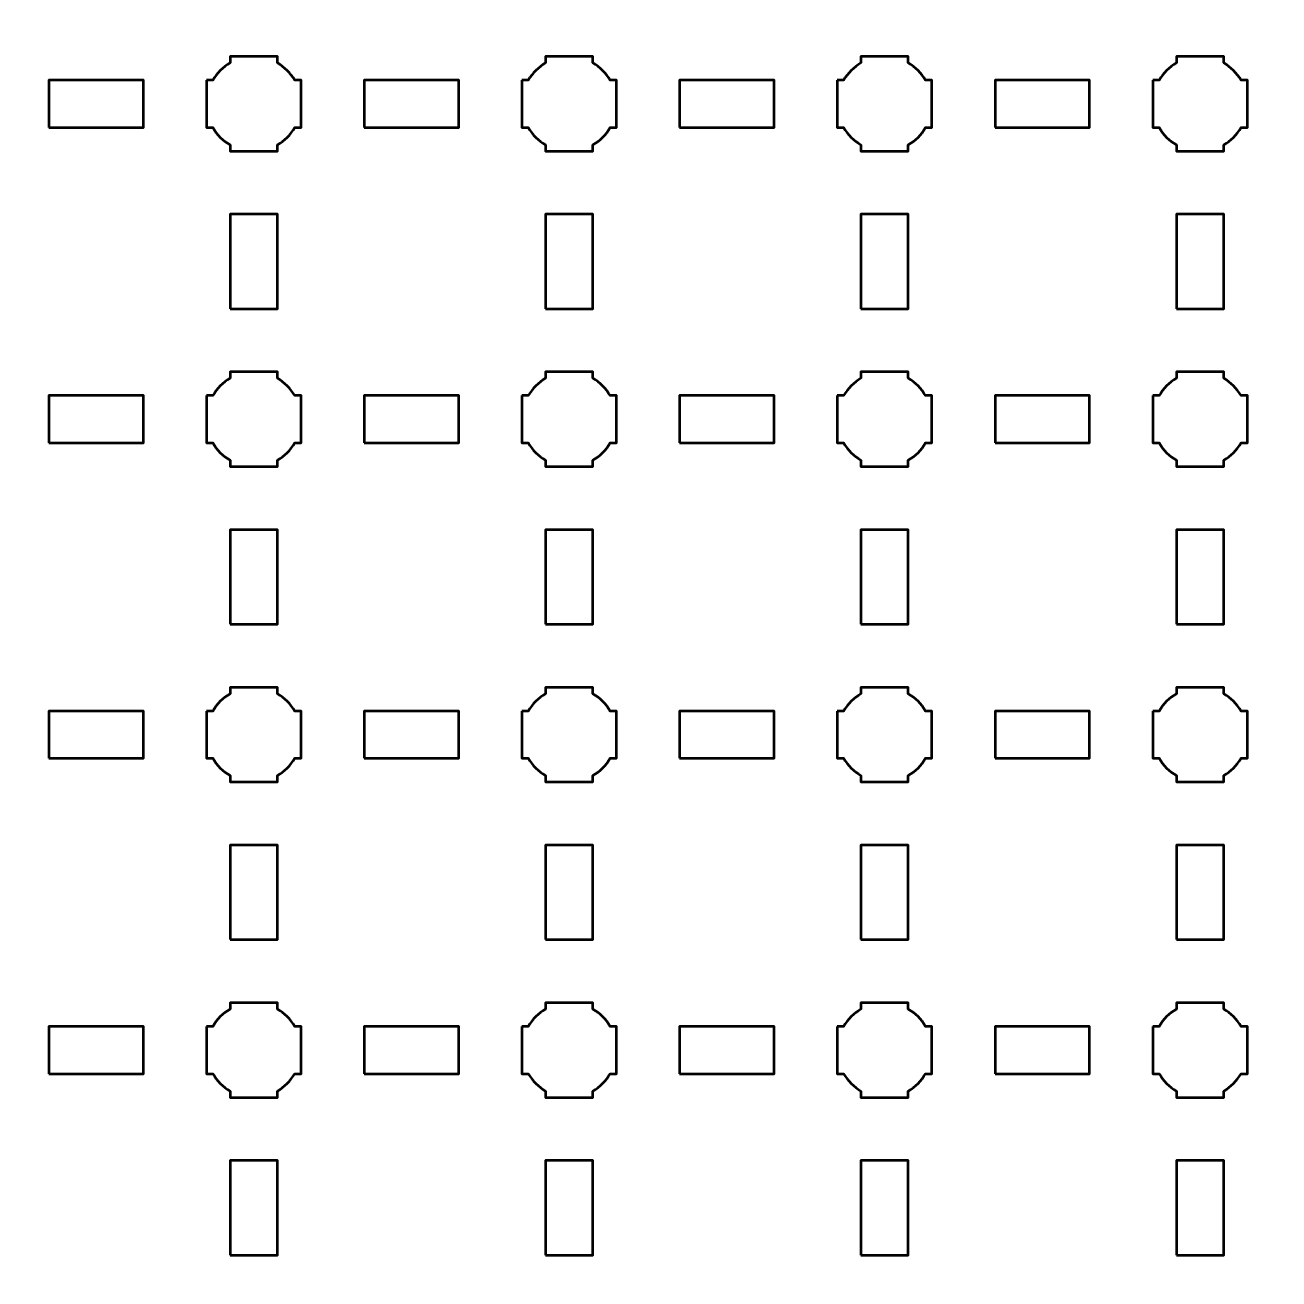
# Model space of a CAD drawing. Header units: centimetres. Extents: x -40.1 to 19.1, y -44.5 to 14.8.
# Drawn here: x -18.95 to -11, y -37.3 to -29.35 of the extents above; entities that cross this region are included whole.
import ezdxf

# ---------------------------------------------------------------- set-up
doc = ezdxf.new("R2010")
doc.units = ezdxf.units.CM
doc.header["$MEASUREMENT"] = 0
doc.layers.add('Layer 1', color=7, linetype='Continuous')

msp = doc.modelspace()

# ---------------------------------------------------------------- linework, layer by layer
at = {"layer": 'Layer 1', "lineweight": 53}
for points in [[(-18.8, -30), (-18.2, -30), (-18.2, -29.7), (-18.8, -29.7), (-18.8, -30)], [(-16.8, -30), (-16.2, -30), (-16.2, -29.7), (-16.8, -29.7), (-16.8, -30)], [(-14.8, -30), (-14.2, -30), (-14.2, -29.7), (-14.8, -29.7), (-14.8, -30)], [(-12.8, -30), (-12.2, -30), (-12.2, -29.7), (-12.8, -29.7), (-12.8, -30)], [(-17.65, -31.15), (-17.35, -31.15), (-17.35, -30.55), (-17.65, -30.55), (-17.65, -31.15)], [(-15.65, -31.15), (-15.35, -31.15), (-15.35, -30.55), (-15.65, -30.55), (-15.65, -31.15)], [(-13.65, -31.15), (-13.35, -31.15), (-13.35, -30.55), (-13.65, -30.55), (-13.65, -31.15)], [(-11.65, -31.15), (-11.35, -31.15), (-11.35, -30.55), (-11.65, -30.55), (-11.65, -31.15)], [(-18.8, -32), (-18.2, -32), (-18.2, -31.7), (-18.8, -31.7), (-18.8, -32)], [(-16.8, -32), (-16.2, -32), (-16.2, -31.7), (-16.8, -31.7), (-16.8, -32)], [(-14.8, -32), (-14.2, -32), (-14.2, -31.7), (-14.8, -31.7), (-14.8, -32)], [(-12.8, -32), (-12.2, -32), (-12.2, -31.7), (-12.8, -31.7), (-12.8, -32)], [(-17.65, -33.15), (-17.35, -33.15), (-17.35, -32.55), (-17.65, -32.55), (-17.65, -33.15)], [(-15.65, -33.15), (-15.35, -33.15), (-15.35, -32.55), (-15.65, -32.55), (-15.65, -33.15)], [(-13.65, -33.15), (-13.35, -33.15), (-13.35, -32.55), (-13.65, -32.55), (-13.65, -33.15)], [(-11.65, -33.15), (-11.35, -33.15), (-11.35, -32.55), (-11.65, -32.55), (-11.65, -33.15)], [(-18.8, -34), (-18.2, -34), (-18.2, -33.7), (-18.8, -33.7), (-18.8, -34)], [(-16.8, -34), (-16.2, -34), (-16.2, -33.7), (-16.8, -33.7), (-16.8, -34)], [(-14.8, -34), (-14.2, -34), (-14.2, -33.7), (-14.8, -33.7), (-14.8, -34)], [(-12.8, -34), (-12.2, -34), (-12.2, -33.7), (-12.8, -33.7), (-12.8, -34)], [(-17.65, -35.15), (-17.35, -35.15), (-17.35, -34.55), (-17.65, -34.55), (-17.65, -35.15)], [(-15.65, -35.15), (-15.35, -35.15), (-15.35, -34.55), (-15.65, -34.55), (-15.65, -35.15)], [(-13.65, -35.15), (-13.35, -35.15), (-13.35, -34.55), (-13.65, -34.55), (-13.65, -35.15)], [(-11.65, -35.15), (-11.35, -35.15), (-11.35, -34.55), (-11.65, -34.55), (-11.65, -35.15)], [(-18.8, -36), (-18.2, -36), (-18.2, -35.7), (-18.8, -35.7), (-18.8, -36)], [(-16.8, -36), (-16.2, -36), (-16.2, -35.7), (-16.8, -35.7), (-16.8, -36)], [(-14.8, -36), (-14.2, -36), (-14.2, -35.7), (-14.8, -35.7), (-14.8, -36)], [(-12.8, -36), (-12.2, -36), (-12.2, -35.7), (-12.8, -35.7), (-12.8, -36)], [(-17.65, -37.15), (-17.35, -37.15), (-17.35, -36.55), (-17.65, -36.55), (-17.65, -37.15)], [(-15.65, -37.15), (-15.35, -37.15), (-15.35, -36.55), (-15.65, -36.55), (-15.65, -37.15)], [(-13.65, -37.15), (-13.35, -37.15), (-13.35, -36.55), (-13.65, -36.55), (-13.65, -37.15)], [(-11.65, -37.15), (-11.35, -37.15), (-11.35, -36.55), (-11.65, -36.55), (-11.65, -37.15)]]:
    msp.add_lwpolyline(points, close=True, dxfattribs=at)
for points, knots in [([(-40.15, -44), (-40.15, -44), (-40.15, 14.3), (-40.15, 14.3), (-40.15, 14.3), (-40.15, 14.57609), (-39.92609, 14.8), (-39.65, 14.8), (-39.65, 14.8), (-39.65, 14.8), (18.65, 14.8), (18.65, 14.8), (18.65, 14.8), (18.92609, 14.8), (19.15, 14.57609), (19.15, 14.3), (19.15, 14.3), (19.15, 14.3), (19.15, -44), (19.15, -44), (19.15, -44), (19.15, -44.27609), (18.92609, -44.5), (18.65, -44.5), (18.65, -44.5), (18.65, -44.5), (-39.65, -44.5), (-39.65, -44.5), (-39.65, -44.5), (-39.92609, -44.5), (-40.15, -44.27609), (-40.15, -44)], [0, 0, 0, 0, 0.125, 0.125, 0.125, 0.125, 0.25, 0.25, 0.25, 0.25, 0.375, 0.375, 0.375, 0.375, 0.5, 0.5, 0.5, 0.5, 0.625, 0.625, 0.625, 0.625, 0.75, 0.75, 0.75, 0.75, 0.875, 0.875, 0.875, 0.875, 1, 1, 1, 1]), ([(-17.8, -29.7), (-17.8, -29.7), (-17.75985, -29.7), (-17.75985, -29.7), (-17.75985, -29.7), (-17.7335, -29.65447), (-17.69553, -29.6165), (-17.65, -29.59015), (-17.65, -29.59015), (-17.65, -29.59015), (-17.65, -29.55), (-17.65, -29.55), (-17.65, -29.55), (-17.65, -29.55), (-17.5, -29.55), (-17.5, -29.55), (-17.5, -29.55), (-17.5, -29.55), (-17.35, -29.55), (-17.35, -29.55), (-17.35, -29.55), (-17.35, -29.55), (-17.35, -29.59015), (-17.35, -29.59015), (-17.35, -29.59015), (-17.30447, -29.6165), (-17.2665, -29.65447), (-17.24015, -29.7), (-17.24015, -29.7), (-17.24015, -29.7), (-17.2, -29.7), (-17.2, -29.7), (-17.2, -29.7), (-17.2, -29.7), (-17.2, -29.85), (-17.2, -29.85), (-17.2, -29.85), (-17.2, -29.85), (-17.2, -30), (-17.2, -30), (-17.2, -30), (-17.2, -30), (-17.24015, -30), (-17.24015, -30), (-17.24015, -30), (-17.2665, -30.04553), (-17.30447, -30.0835), (-17.35, -30.10985), (-17.35, -30.10985), (-17.35, -30.10985), (-17.35, -30.15), (-17.35, -30.15), (-17.35, -30.15), (-17.35, -30.15), (-17.5, -30.15), (-17.5, -30.15), (-17.5, -30.15), (-17.5, -30.15), (-17.65, -30.15), (-17.65, -30.15), (-17.65, -30.15), (-17.65, -30.15), (-17.65, -30.10985), (-17.65, -30.10985), (-17.65, -30.10985), (-17.69553, -30.0835), (-17.7335, -30.04553), (-17.75985, -30), (-17.75985, -30), (-17.75985, -30), (-17.8, -30), (-17.8, -30), (-17.8, -30), (-17.8, -30), (-17.8, -29.85), (-17.8, -29.85), (-17.8, -29.85), (-17.8, -29.85), (-17.8, -29.7), (-17.8, -29.7)], [0, 0, 0, 0, 0.05, 0.05, 0.05, 0.05, 0.1, 0.1, 0.1, 0.1, 0.15, 0.15, 0.15, 0.15, 0.2, 0.2, 0.2, 0.2, 0.25, 0.25, 0.25, 0.25, 0.3, 0.3, 0.3, 0.3, 0.35, 0.35, 0.35, 0.35, 0.4, 0.4, 0.4, 0.4, 0.45, 0.45, 0.45, 0.45, 0.5, 0.5, 0.5, 0.5, 0.55, 0.55, 0.55, 0.55, 0.6, 0.6, 0.6, 0.6, 0.65, 0.65, 0.65, 0.65, 0.7, 0.7, 0.7, 0.7, 0.75, 0.75, 0.75, 0.75, 0.8, 0.8, 0.8, 0.8, 0.85, 0.85, 0.85, 0.85, 0.9, 0.9, 0.9, 0.9, 0.95, 0.95, 0.95, 0.95, 1, 1, 1, 1]), ([(-15.8, -29.7), (-15.8, -29.7), (-15.75985, -29.7), (-15.75985, -29.7), (-15.75985, -29.7), (-15.7335, -29.65447), (-15.69553, -29.6165), (-15.65, -29.59015), (-15.65, -29.59015), (-15.65, -29.59015), (-15.65, -29.55), (-15.65, -29.55), (-15.65, -29.55), (-15.65, -29.55), (-15.5, -29.55), (-15.5, -29.55), (-15.5, -29.55), (-15.5, -29.55), (-15.35, -29.55), (-15.35, -29.55), (-15.35, -29.55), (-15.35, -29.55), (-15.35, -29.59015), (-15.35, -29.59015), (-15.35, -29.59015), (-15.30447, -29.6165), (-15.2665, -29.65447), (-15.24015, -29.7), (-15.24015, -29.7), (-15.24015, -29.7), (-15.2, -29.7), (-15.2, -29.7), (-15.2, -29.7), (-15.2, -29.7), (-15.2, -29.85), (-15.2, -29.85), (-15.2, -29.85), (-15.2, -29.85), (-15.2, -30), (-15.2, -30), (-15.2, -30), (-15.2, -30), (-15.24015, -30), (-15.24015, -30), (-15.24015, -30), (-15.2665, -30.04553), (-15.30447, -30.0835), (-15.35, -30.10985), (-15.35, -30.10985), (-15.35, -30.10985), (-15.35, -30.15), (-15.35, -30.15), (-15.35, -30.15), (-15.35, -30.15), (-15.5, -30.15), (-15.5, -30.15), (-15.5, -30.15), (-15.5, -30.15), (-15.65, -30.15), (-15.65, -30.15), (-15.65, -30.15), (-15.65, -30.15), (-15.65, -30.10985), (-15.65, -30.10985), (-15.65, -30.10985), (-15.69553, -30.0835), (-15.7335, -30.04553), (-15.75985, -30), (-15.75985, -30), (-15.75985, -30), (-15.8, -30), (-15.8, -30), (-15.8, -30), (-15.8, -30), (-15.8, -29.85), (-15.8, -29.85), (-15.8, -29.85), (-15.8, -29.85), (-15.8, -29.7), (-15.8, -29.7)], [0, 0, 0, 0, 0.05, 0.05, 0.05, 0.05, 0.1, 0.1, 0.1, 0.1, 0.15, 0.15, 0.15, 0.15, 0.2, 0.2, 0.2, 0.2, 0.25, 0.25, 0.25, 0.25, 0.3, 0.3, 0.3, 0.3, 0.35, 0.35, 0.35, 0.35, 0.4, 0.4, 0.4, 0.4, 0.45, 0.45, 0.45, 0.45, 0.5, 0.5, 0.5, 0.5, 0.55, 0.55, 0.55, 0.55, 0.6, 0.6, 0.6, 0.6, 0.65, 0.65, 0.65, 0.65, 0.7, 0.7, 0.7, 0.7, 0.75, 0.75, 0.75, 0.75, 0.8, 0.8, 0.8, 0.8, 0.85, 0.85, 0.85, 0.85, 0.9, 0.9, 0.9, 0.9, 0.95, 0.95, 0.95, 0.95, 1, 1, 1, 1]), ([(-13.8, -29.7), (-13.8, -29.7), (-13.75985, -29.7), (-13.75985, -29.7), (-13.75985, -29.7), (-13.7335, -29.65447), (-13.69553, -29.6165), (-13.65, -29.59015), (-13.65, -29.59015), (-13.65, -29.59015), (-13.65, -29.55), (-13.65, -29.55), (-13.65, -29.55), (-13.65, -29.55), (-13.5, -29.55), (-13.5, -29.55), (-13.5, -29.55), (-13.5, -29.55), (-13.35, -29.55), (-13.35, -29.55), (-13.35, -29.55), (-13.35, -29.55), (-13.35, -29.59015), (-13.35, -29.59015), (-13.35, -29.59015), (-13.30447, -29.6165), (-13.2665, -29.65447), (-13.24015, -29.7), (-13.24015, -29.7), (-13.24015, -29.7), (-13.2, -29.7), (-13.2, -29.7), (-13.2, -29.7), (-13.2, -29.7), (-13.2, -29.85), (-13.2, -29.85), (-13.2, -29.85), (-13.2, -29.85), (-13.2, -30), (-13.2, -30), (-13.2, -30), (-13.2, -30), (-13.24015, -30), (-13.24015, -30), (-13.24015, -30), (-13.2665, -30.04553), (-13.30447, -30.0835), (-13.35, -30.10985), (-13.35, -30.10985), (-13.35, -30.10985), (-13.35, -30.15), (-13.35, -30.15), (-13.35, -30.15), (-13.35, -30.15), (-13.5, -30.15), (-13.5, -30.15), (-13.5, -30.15), (-13.5, -30.15), (-13.65, -30.15), (-13.65, -30.15), (-13.65, -30.15), (-13.65, -30.15), (-13.65, -30.10985), (-13.65, -30.10985), (-13.65, -30.10985), (-13.69553, -30.0835), (-13.7335, -30.04553), (-13.75985, -30), (-13.75985, -30), (-13.75985, -30), (-13.8, -30), (-13.8, -30), (-13.8, -30), (-13.8, -30), (-13.8, -29.85), (-13.8, -29.85), (-13.8, -29.85), (-13.8, -29.85), (-13.8, -29.7), (-13.8, -29.7)], [0, 0, 0, 0, 0.05, 0.05, 0.05, 0.05, 0.1, 0.1, 0.1, 0.1, 0.15, 0.15, 0.15, 0.15, 0.2, 0.2, 0.2, 0.2, 0.25, 0.25, 0.25, 0.25, 0.3, 0.3, 0.3, 0.3, 0.35, 0.35, 0.35, 0.35, 0.4, 0.4, 0.4, 0.4, 0.45, 0.45, 0.45, 0.45, 0.5, 0.5, 0.5, 0.5, 0.55, 0.55, 0.55, 0.55, 0.6, 0.6, 0.6, 0.6, 0.65, 0.65, 0.65, 0.65, 0.7, 0.7, 0.7, 0.7, 0.75, 0.75, 0.75, 0.75, 0.8, 0.8, 0.8, 0.8, 0.85, 0.85, 0.85, 0.85, 0.9, 0.9, 0.9, 0.9, 0.95, 0.95, 0.95, 0.95, 1, 1, 1, 1]), ([(-11.8, -29.7), (-11.8, -29.7), (-11.75985, -29.7), (-11.75985, -29.7), (-11.75985, -29.7), (-11.7335, -29.65447), (-11.69553, -29.6165), (-11.65, -29.59015), (-11.65, -29.59015), (-11.65, -29.59015), (-11.65, -29.55), (-11.65, -29.55), (-11.65, -29.55), (-11.65, -29.55), (-11.5, -29.55), (-11.5, -29.55), (-11.5, -29.55), (-11.5, -29.55), (-11.35, -29.55), (-11.35, -29.55), (-11.35, -29.55), (-11.35, -29.55), (-11.35, -29.59015), (-11.35, -29.59015), (-11.35, -29.59015), (-11.30447, -29.6165), (-11.2665, -29.65447), (-11.24015, -29.7), (-11.24015, -29.7), (-11.24015, -29.7), (-11.2, -29.7), (-11.2, -29.7), (-11.2, -29.7), (-11.2, -29.7), (-11.2, -29.85), (-11.2, -29.85), (-11.2, -29.85), (-11.2, -29.85), (-11.2, -30), (-11.2, -30), (-11.2, -30), (-11.2, -30), (-11.24015, -30), (-11.24015, -30), (-11.24015, -30), (-11.2665, -30.04553), (-11.30447, -30.0835), (-11.35, -30.10985), (-11.35, -30.10985), (-11.35, -30.10985), (-11.35, -30.15), (-11.35, -30.15), (-11.35, -30.15), (-11.35, -30.15), (-11.5, -30.15), (-11.5, -30.15), (-11.5, -30.15), (-11.5, -30.15), (-11.65, -30.15), (-11.65, -30.15), (-11.65, -30.15), (-11.65, -30.15), (-11.65, -30.10985), (-11.65, -30.10985), (-11.65, -30.10985), (-11.69553, -30.0835), (-11.7335, -30.04553), (-11.75985, -30), (-11.75985, -30), (-11.75985, -30), (-11.8, -30), (-11.8, -30), (-11.8, -30), (-11.8, -30), (-11.8, -29.85), (-11.8, -29.85), (-11.8, -29.85), (-11.8, -29.85), (-11.8, -29.7), (-11.8, -29.7)], [0, 0, 0, 0, 0.05, 0.05, 0.05, 0.05, 0.1, 0.1, 0.1, 0.1, 0.15, 0.15, 0.15, 0.15, 0.2, 0.2, 0.2, 0.2, 0.25, 0.25, 0.25, 0.25, 0.3, 0.3, 0.3, 0.3, 0.35, 0.35, 0.35, 0.35, 0.4, 0.4, 0.4, 0.4, 0.45, 0.45, 0.45, 0.45, 0.5, 0.5, 0.5, 0.5, 0.55, 0.55, 0.55, 0.55, 0.6, 0.6, 0.6, 0.6, 0.65, 0.65, 0.65, 0.65, 0.7, 0.7, 0.7, 0.7, 0.75, 0.75, 0.75, 0.75, 0.8, 0.8, 0.8, 0.8, 0.85, 0.85, 0.85, 0.85, 0.9, 0.9, 0.9, 0.9, 0.95, 0.95, 0.95, 0.95, 1, 1, 1, 1]), ([(-17.8, -31.7), (-17.8, -31.7), (-17.75985, -31.7), (-17.75985, -31.7), (-17.75985, -31.7), (-17.7335, -31.65447), (-17.69553, -31.6165), (-17.65, -31.59015), (-17.65, -31.59015), (-17.65, -31.59015), (-17.65, -31.55), (-17.65, -31.55), (-17.65, -31.55), (-17.65, -31.55), (-17.5, -31.55), (-17.5, -31.55), (-17.5, -31.55), (-17.5, -31.55), (-17.35, -31.55), (-17.35, -31.55), (-17.35, -31.55), (-17.35, -31.55), (-17.35, -31.59015), (-17.35, -31.59015), (-17.35, -31.59015), (-17.30447, -31.6165), (-17.2665, -31.65447), (-17.24015, -31.7), (-17.24015, -31.7), (-17.24015, -31.7), (-17.2, -31.7), (-17.2, -31.7), (-17.2, -31.7), (-17.2, -31.7), (-17.2, -31.85), (-17.2, -31.85), (-17.2, -31.85), (-17.2, -31.85), (-17.2, -32), (-17.2, -32), (-17.2, -32), (-17.2, -32), (-17.24015, -32), (-17.24015, -32), (-17.24015, -32), (-17.2665, -32.04553), (-17.30447, -32.0835), (-17.35, -32.10985), (-17.35, -32.10985), (-17.35, -32.10985), (-17.35, -32.15), (-17.35, -32.15), (-17.35, -32.15), (-17.35, -32.15), (-17.5, -32.15), (-17.5, -32.15), (-17.5, -32.15), (-17.5, -32.15), (-17.65, -32.15), (-17.65, -32.15), (-17.65, -32.15), (-17.65, -32.15), (-17.65, -32.10985), (-17.65, -32.10985), (-17.65, -32.10985), (-17.69553, -32.0835), (-17.7335, -32.04553), (-17.75985, -32), (-17.75985, -32), (-17.75985, -32), (-17.8, -32), (-17.8, -32), (-17.8, -32), (-17.8, -32), (-17.8, -31.85), (-17.8, -31.85), (-17.8, -31.85), (-17.8, -31.85), (-17.8, -31.7), (-17.8, -31.7)], [0, 0, 0, 0, 0.05, 0.05, 0.05, 0.05, 0.1, 0.1, 0.1, 0.1, 0.15, 0.15, 0.15, 0.15, 0.2, 0.2, 0.2, 0.2, 0.25, 0.25, 0.25, 0.25, 0.3, 0.3, 0.3, 0.3, 0.35, 0.35, 0.35, 0.35, 0.4, 0.4, 0.4, 0.4, 0.45, 0.45, 0.45, 0.45, 0.5, 0.5, 0.5, 0.5, 0.55, 0.55, 0.55, 0.55, 0.6, 0.6, 0.6, 0.6, 0.65, 0.65, 0.65, 0.65, 0.7, 0.7, 0.7, 0.7, 0.75, 0.75, 0.75, 0.75, 0.8, 0.8, 0.8, 0.8, 0.85, 0.85, 0.85, 0.85, 0.9, 0.9, 0.9, 0.9, 0.95, 0.95, 0.95, 0.95, 1, 1, 1, 1]), ([(-15.8, -31.7), (-15.8, -31.7), (-15.75985, -31.7), (-15.75985, -31.7), (-15.75985, -31.7), (-15.7335, -31.65447), (-15.69553, -31.6165), (-15.65, -31.59015), (-15.65, -31.59015), (-15.65, -31.59015), (-15.65, -31.55), (-15.65, -31.55), (-15.65, -31.55), (-15.65, -31.55), (-15.5, -31.55), (-15.5, -31.55), (-15.5, -31.55), (-15.5, -31.55), (-15.35, -31.55), (-15.35, -31.55), (-15.35, -31.55), (-15.35, -31.55), (-15.35, -31.59015), (-15.35, -31.59015), (-15.35, -31.59015), (-15.30447, -31.6165), (-15.2665, -31.65447), (-15.24015, -31.7), (-15.24015, -31.7), (-15.24015, -31.7), (-15.2, -31.7), (-15.2, -31.7), (-15.2, -31.7), (-15.2, -31.7), (-15.2, -31.85), (-15.2, -31.85), (-15.2, -31.85), (-15.2, -31.85), (-15.2, -32), (-15.2, -32), (-15.2, -32), (-15.2, -32), (-15.24015, -32), (-15.24015, -32), (-15.24015, -32), (-15.2665, -32.04553), (-15.30447, -32.0835), (-15.35, -32.10985), (-15.35, -32.10985), (-15.35, -32.10985), (-15.35, -32.15), (-15.35, -32.15), (-15.35, -32.15), (-15.35, -32.15), (-15.5, -32.15), (-15.5, -32.15), (-15.5, -32.15), (-15.5, -32.15), (-15.65, -32.15), (-15.65, -32.15), (-15.65, -32.15), (-15.65, -32.15), (-15.65, -32.10985), (-15.65, -32.10985), (-15.65, -32.10985), (-15.69553, -32.0835), (-15.7335, -32.04553), (-15.75985, -32), (-15.75985, -32), (-15.75985, -32), (-15.8, -32), (-15.8, -32), (-15.8, -32), (-15.8, -32), (-15.8, -31.85), (-15.8, -31.85), (-15.8, -31.85), (-15.8, -31.85), (-15.8, -31.7), (-15.8, -31.7)], [0, 0, 0, 0, 0.05, 0.05, 0.05, 0.05, 0.1, 0.1, 0.1, 0.1, 0.15, 0.15, 0.15, 0.15, 0.2, 0.2, 0.2, 0.2, 0.25, 0.25, 0.25, 0.25, 0.3, 0.3, 0.3, 0.3, 0.35, 0.35, 0.35, 0.35, 0.4, 0.4, 0.4, 0.4, 0.45, 0.45, 0.45, 0.45, 0.5, 0.5, 0.5, 0.5, 0.55, 0.55, 0.55, 0.55, 0.6, 0.6, 0.6, 0.6, 0.65, 0.65, 0.65, 0.65, 0.7, 0.7, 0.7, 0.7, 0.75, 0.75, 0.75, 0.75, 0.8, 0.8, 0.8, 0.8, 0.85, 0.85, 0.85, 0.85, 0.9, 0.9, 0.9, 0.9, 0.95, 0.95, 0.95, 0.95, 1, 1, 1, 1]), ([(-13.8, -31.7), (-13.8, -31.7), (-13.75985, -31.7), (-13.75985, -31.7), (-13.75985, -31.7), (-13.7335, -31.65447), (-13.69553, -31.6165), (-13.65, -31.59015), (-13.65, -31.59015), (-13.65, -31.59015), (-13.65, -31.55), (-13.65, -31.55), (-13.65, -31.55), (-13.65, -31.55), (-13.5, -31.55), (-13.5, -31.55), (-13.5, -31.55), (-13.5, -31.55), (-13.35, -31.55), (-13.35, -31.55), (-13.35, -31.55), (-13.35, -31.55), (-13.35, -31.59015), (-13.35, -31.59015), (-13.35, -31.59015), (-13.30447, -31.6165), (-13.2665, -31.65447), (-13.24015, -31.7), (-13.24015, -31.7), (-13.24015, -31.7), (-13.2, -31.7), (-13.2, -31.7), (-13.2, -31.7), (-13.2, -31.7), (-13.2, -31.85), (-13.2, -31.85), (-13.2, -31.85), (-13.2, -31.85), (-13.2, -32), (-13.2, -32), (-13.2, -32), (-13.2, -32), (-13.24015, -32), (-13.24015, -32), (-13.24015, -32), (-13.2665, -32.04553), (-13.30447, -32.0835), (-13.35, -32.10985), (-13.35, -32.10985), (-13.35, -32.10985), (-13.35, -32.15), (-13.35, -32.15), (-13.35, -32.15), (-13.35, -32.15), (-13.5, -32.15), (-13.5, -32.15), (-13.5, -32.15), (-13.5, -32.15), (-13.65, -32.15), (-13.65, -32.15), (-13.65, -32.15), (-13.65, -32.15), (-13.65, -32.10985), (-13.65, -32.10985), (-13.65, -32.10985), (-13.69553, -32.0835), (-13.7335, -32.04553), (-13.75985, -32), (-13.75985, -32), (-13.75985, -32), (-13.8, -32), (-13.8, -32), (-13.8, -32), (-13.8, -32), (-13.8, -31.85), (-13.8, -31.85), (-13.8, -31.85), (-13.8, -31.85), (-13.8, -31.7), (-13.8, -31.7)], [0, 0, 0, 0, 0.05, 0.05, 0.05, 0.05, 0.1, 0.1, 0.1, 0.1, 0.15, 0.15, 0.15, 0.15, 0.2, 0.2, 0.2, 0.2, 0.25, 0.25, 0.25, 0.25, 0.3, 0.3, 0.3, 0.3, 0.35, 0.35, 0.35, 0.35, 0.4, 0.4, 0.4, 0.4, 0.45, 0.45, 0.45, 0.45, 0.5, 0.5, 0.5, 0.5, 0.55, 0.55, 0.55, 0.55, 0.6, 0.6, 0.6, 0.6, 0.65, 0.65, 0.65, 0.65, 0.7, 0.7, 0.7, 0.7, 0.75, 0.75, 0.75, 0.75, 0.8, 0.8, 0.8, 0.8, 0.85, 0.85, 0.85, 0.85, 0.9, 0.9, 0.9, 0.9, 0.95, 0.95, 0.95, 0.95, 1, 1, 1, 1]), ([(-11.8, -31.7), (-11.8, -31.7), (-11.75985, -31.7), (-11.75985, -31.7), (-11.75985, -31.7), (-11.7335, -31.65447), (-11.69553, -31.6165), (-11.65, -31.59015), (-11.65, -31.59015), (-11.65, -31.59015), (-11.65, -31.55), (-11.65, -31.55), (-11.65, -31.55), (-11.65, -31.55), (-11.5, -31.55), (-11.5, -31.55), (-11.5, -31.55), (-11.5, -31.55), (-11.35, -31.55), (-11.35, -31.55), (-11.35, -31.55), (-11.35, -31.55), (-11.35, -31.59015), (-11.35, -31.59015), (-11.35, -31.59015), (-11.30447, -31.6165), (-11.2665, -31.65447), (-11.24015, -31.7), (-11.24015, -31.7), (-11.24015, -31.7), (-11.2, -31.7), (-11.2, -31.7), (-11.2, -31.7), (-11.2, -31.7), (-11.2, -31.85), (-11.2, -31.85), (-11.2, -31.85), (-11.2, -31.85), (-11.2, -32), (-11.2, -32), (-11.2, -32), (-11.2, -32), (-11.24015, -32), (-11.24015, -32), (-11.24015, -32), (-11.2665, -32.04553), (-11.30447, -32.0835), (-11.35, -32.10985), (-11.35, -32.10985), (-11.35, -32.10985), (-11.35, -32.15), (-11.35, -32.15), (-11.35, -32.15), (-11.35, -32.15), (-11.5, -32.15), (-11.5, -32.15), (-11.5, -32.15), (-11.5, -32.15), (-11.65, -32.15), (-11.65, -32.15), (-11.65, -32.15), (-11.65, -32.15), (-11.65, -32.10985), (-11.65, -32.10985), (-11.65, -32.10985), (-11.69553, -32.0835), (-11.7335, -32.04553), (-11.75985, -32), (-11.75985, -32), (-11.75985, -32), (-11.8, -32), (-11.8, -32), (-11.8, -32), (-11.8, -32), (-11.8, -31.85), (-11.8, -31.85), (-11.8, -31.85), (-11.8, -31.85), (-11.8, -31.7), (-11.8, -31.7)], [0, 0, 0, 0, 0.05, 0.05, 0.05, 0.05, 0.1, 0.1, 0.1, 0.1, 0.15, 0.15, 0.15, 0.15, 0.2, 0.2, 0.2, 0.2, 0.25, 0.25, 0.25, 0.25, 0.3, 0.3, 0.3, 0.3, 0.35, 0.35, 0.35, 0.35, 0.4, 0.4, 0.4, 0.4, 0.45, 0.45, 0.45, 0.45, 0.5, 0.5, 0.5, 0.5, 0.55, 0.55, 0.55, 0.55, 0.6, 0.6, 0.6, 0.6, 0.65, 0.65, 0.65, 0.65, 0.7, 0.7, 0.7, 0.7, 0.75, 0.75, 0.75, 0.75, 0.8, 0.8, 0.8, 0.8, 0.85, 0.85, 0.85, 0.85, 0.9, 0.9, 0.9, 0.9, 0.95, 0.95, 0.95, 0.95, 1, 1, 1, 1]), ([(-17.8, -33.7), (-17.8, -33.7), (-17.75985, -33.7), (-17.75985, -33.7), (-17.75985, -33.7), (-17.7335, -33.65447), (-17.69553, -33.6165), (-17.65, -33.59015), (-17.65, -33.59015), (-17.65, -33.59015), (-17.65, -33.55), (-17.65, -33.55), (-17.65, -33.55), (-17.65, -33.55), (-17.5, -33.55), (-17.5, -33.55), (-17.5, -33.55), (-17.5, -33.55), (-17.35, -33.55), (-17.35, -33.55), (-17.35, -33.55), (-17.35, -33.55), (-17.35, -33.59015), (-17.35, -33.59015), (-17.35, -33.59015), (-17.30447, -33.6165), (-17.2665, -33.65447), (-17.24015, -33.7), (-17.24015, -33.7), (-17.24015, -33.7), (-17.2, -33.7), (-17.2, -33.7), (-17.2, -33.7), (-17.2, -33.7), (-17.2, -33.85), (-17.2, -33.85), (-17.2, -33.85), (-17.2, -33.85), (-17.2, -34), (-17.2, -34), (-17.2, -34), (-17.2, -34), (-17.24015, -34), (-17.24015, -34), (-17.24015, -34), (-17.2665, -34.04553), (-17.30447, -34.0835), (-17.35, -34.10985), (-17.35, -34.10985), (-17.35, -34.10985), (-17.35, -34.15), (-17.35, -34.15), (-17.35, -34.15), (-17.35, -34.15), (-17.5, -34.15), (-17.5, -34.15), (-17.5, -34.15), (-17.5, -34.15), (-17.65, -34.15), (-17.65, -34.15), (-17.65, -34.15), (-17.65, -34.15), (-17.65, -34.10985), (-17.65, -34.10985), (-17.65, -34.10985), (-17.69553, -34.0835), (-17.7335, -34.04553), (-17.75985, -34), (-17.75985, -34), (-17.75985, -34), (-17.8, -34), (-17.8, -34), (-17.8, -34), (-17.8, -34), (-17.8, -33.85), (-17.8, -33.85), (-17.8, -33.85), (-17.8, -33.85), (-17.8, -33.7), (-17.8, -33.7)], [0, 0, 0, 0, 0.05, 0.05, 0.05, 0.05, 0.1, 0.1, 0.1, 0.1, 0.15, 0.15, 0.15, 0.15, 0.2, 0.2, 0.2, 0.2, 0.25, 0.25, 0.25, 0.25, 0.3, 0.3, 0.3, 0.3, 0.35, 0.35, 0.35, 0.35, 0.4, 0.4, 0.4, 0.4, 0.45, 0.45, 0.45, 0.45, 0.5, 0.5, 0.5, 0.5, 0.55, 0.55, 0.55, 0.55, 0.6, 0.6, 0.6, 0.6, 0.65, 0.65, 0.65, 0.65, 0.7, 0.7, 0.7, 0.7, 0.75, 0.75, 0.75, 0.75, 0.8, 0.8, 0.8, 0.8, 0.85, 0.85, 0.85, 0.85, 0.9, 0.9, 0.9, 0.9, 0.95, 0.95, 0.95, 0.95, 1, 1, 1, 1]), ([(-15.8, -33.7), (-15.8, -33.7), (-15.75985, -33.7), (-15.75985, -33.7), (-15.75985, -33.7), (-15.7335, -33.65447), (-15.69553, -33.6165), (-15.65, -33.59015), (-15.65, -33.59015), (-15.65, -33.59015), (-15.65, -33.55), (-15.65, -33.55), (-15.65, -33.55), (-15.65, -33.55), (-15.5, -33.55), (-15.5, -33.55), (-15.5, -33.55), (-15.5, -33.55), (-15.35, -33.55), (-15.35, -33.55), (-15.35, -33.55), (-15.35, -33.55), (-15.35, -33.59015), (-15.35, -33.59015), (-15.35, -33.59015), (-15.30447, -33.6165), (-15.2665, -33.65447), (-15.24015, -33.7), (-15.24015, -33.7), (-15.24015, -33.7), (-15.2, -33.7), (-15.2, -33.7), (-15.2, -33.7), (-15.2, -33.7), (-15.2, -33.85), (-15.2, -33.85), (-15.2, -33.85), (-15.2, -33.85), (-15.2, -34), (-15.2, -34), (-15.2, -34), (-15.2, -34), (-15.24015, -34), (-15.24015, -34), (-15.24015, -34), (-15.2665, -34.04553), (-15.30447, -34.0835), (-15.35, -34.10985), (-15.35, -34.10985), (-15.35, -34.10985), (-15.35, -34.15), (-15.35, -34.15), (-15.35, -34.15), (-15.35, -34.15), (-15.5, -34.15), (-15.5, -34.15), (-15.5, -34.15), (-15.5, -34.15), (-15.65, -34.15), (-15.65, -34.15), (-15.65, -34.15), (-15.65, -34.15), (-15.65, -34.10985), (-15.65, -34.10985), (-15.65, -34.10985), (-15.69553, -34.0835), (-15.7335, -34.04553), (-15.75985, -34), (-15.75985, -34), (-15.75985, -34), (-15.8, -34), (-15.8, -34), (-15.8, -34), (-15.8, -34), (-15.8, -33.85), (-15.8, -33.85), (-15.8, -33.85), (-15.8, -33.85), (-15.8, -33.7), (-15.8, -33.7)], [0, 0, 0, 0, 0.05, 0.05, 0.05, 0.05, 0.1, 0.1, 0.1, 0.1, 0.15, 0.15, 0.15, 0.15, 0.2, 0.2, 0.2, 0.2, 0.25, 0.25, 0.25, 0.25, 0.3, 0.3, 0.3, 0.3, 0.35, 0.35, 0.35, 0.35, 0.4, 0.4, 0.4, 0.4, 0.45, 0.45, 0.45, 0.45, 0.5, 0.5, 0.5, 0.5, 0.55, 0.55, 0.55, 0.55, 0.6, 0.6, 0.6, 0.6, 0.65, 0.65, 0.65, 0.65, 0.7, 0.7, 0.7, 0.7, 0.75, 0.75, 0.75, 0.75, 0.8, 0.8, 0.8, 0.8, 0.85, 0.85, 0.85, 0.85, 0.9, 0.9, 0.9, 0.9, 0.95, 0.95, 0.95, 0.95, 1, 1, 1, 1]), ([(-13.8, -33.7), (-13.8, -33.7), (-13.75985, -33.7), (-13.75985, -33.7), (-13.75985, -33.7), (-13.7335, -33.65447), (-13.69553, -33.6165), (-13.65, -33.59015), (-13.65, -33.59015), (-13.65, -33.59015), (-13.65, -33.55), (-13.65, -33.55), (-13.65, -33.55), (-13.65, -33.55), (-13.5, -33.55), (-13.5, -33.55), (-13.5, -33.55), (-13.5, -33.55), (-13.35, -33.55), (-13.35, -33.55), (-13.35, -33.55), (-13.35, -33.55), (-13.35, -33.59015), (-13.35, -33.59015), (-13.35, -33.59015), (-13.30447, -33.6165), (-13.2665, -33.65447), (-13.24015, -33.7), (-13.24015, -33.7), (-13.24015, -33.7), (-13.2, -33.7), (-13.2, -33.7), (-13.2, -33.7), (-13.2, -33.7), (-13.2, -33.85), (-13.2, -33.85), (-13.2, -33.85), (-13.2, -33.85), (-13.2, -34), (-13.2, -34), (-13.2, -34), (-13.2, -34), (-13.24015, -34), (-13.24015, -34), (-13.24015, -34), (-13.2665, -34.04553), (-13.30447, -34.0835), (-13.35, -34.10985), (-13.35, -34.10985), (-13.35, -34.10985), (-13.35, -34.15), (-13.35, -34.15), (-13.35, -34.15), (-13.35, -34.15), (-13.5, -34.15), (-13.5, -34.15), (-13.5, -34.15), (-13.5, -34.15), (-13.65, -34.15), (-13.65, -34.15), (-13.65, -34.15), (-13.65, -34.15), (-13.65, -34.10985), (-13.65, -34.10985), (-13.65, -34.10985), (-13.69553, -34.0835), (-13.7335, -34.04553), (-13.75985, -34), (-13.75985, -34), (-13.75985, -34), (-13.8, -34), (-13.8, -34), (-13.8, -34), (-13.8, -34), (-13.8, -33.85), (-13.8, -33.85), (-13.8, -33.85), (-13.8, -33.85), (-13.8, -33.7), (-13.8, -33.7)], [0, 0, 0, 0, 0.05, 0.05, 0.05, 0.05, 0.1, 0.1, 0.1, 0.1, 0.15, 0.15, 0.15, 0.15, 0.2, 0.2, 0.2, 0.2, 0.25, 0.25, 0.25, 0.25, 0.3, 0.3, 0.3, 0.3, 0.35, 0.35, 0.35, 0.35, 0.4, 0.4, 0.4, 0.4, 0.45, 0.45, 0.45, 0.45, 0.5, 0.5, 0.5, 0.5, 0.55, 0.55, 0.55, 0.55, 0.6, 0.6, 0.6, 0.6, 0.65, 0.65, 0.65, 0.65, 0.7, 0.7, 0.7, 0.7, 0.75, 0.75, 0.75, 0.75, 0.8, 0.8, 0.8, 0.8, 0.85, 0.85, 0.85, 0.85, 0.9, 0.9, 0.9, 0.9, 0.95, 0.95, 0.95, 0.95, 1, 1, 1, 1]), ([(-11.8, -33.7), (-11.8, -33.7), (-11.75985, -33.7), (-11.75985, -33.7), (-11.75985, -33.7), (-11.7335, -33.65447), (-11.69553, -33.6165), (-11.65, -33.59015), (-11.65, -33.59015), (-11.65, -33.59015), (-11.65, -33.55), (-11.65, -33.55), (-11.65, -33.55), (-11.65, -33.55), (-11.5, -33.55), (-11.5, -33.55), (-11.5, -33.55), (-11.5, -33.55), (-11.35, -33.55), (-11.35, -33.55), (-11.35, -33.55), (-11.35, -33.55), (-11.35, -33.59015), (-11.35, -33.59015), (-11.35, -33.59015), (-11.30447, -33.6165), (-11.2665, -33.65447), (-11.24015, -33.7), (-11.24015, -33.7), (-11.24015, -33.7), (-11.2, -33.7), (-11.2, -33.7), (-11.2, -33.7), (-11.2, -33.7), (-11.2, -33.85), (-11.2, -33.85), (-11.2, -33.85), (-11.2, -33.85), (-11.2, -34), (-11.2, -34), (-11.2, -34), (-11.2, -34), (-11.24015, -34), (-11.24015, -34), (-11.24015, -34), (-11.2665, -34.04553), (-11.30447, -34.0835), (-11.35, -34.10985), (-11.35, -34.10985), (-11.35, -34.10985), (-11.35, -34.15), (-11.35, -34.15), (-11.35, -34.15), (-11.35, -34.15), (-11.5, -34.15), (-11.5, -34.15), (-11.5, -34.15), (-11.5, -34.15), (-11.65, -34.15), (-11.65, -34.15), (-11.65, -34.15), (-11.65, -34.15), (-11.65, -34.10985), (-11.65, -34.10985), (-11.65, -34.10985), (-11.69553, -34.0835), (-11.7335, -34.04553), (-11.75985, -34), (-11.75985, -34), (-11.75985, -34), (-11.8, -34), (-11.8, -34), (-11.8, -34), (-11.8, -34), (-11.8, -33.85), (-11.8, -33.85), (-11.8, -33.85), (-11.8, -33.85), (-11.8, -33.7), (-11.8, -33.7)], [0, 0, 0, 0, 0.05, 0.05, 0.05, 0.05, 0.1, 0.1, 0.1, 0.1, 0.15, 0.15, 0.15, 0.15, 0.2, 0.2, 0.2, 0.2, 0.25, 0.25, 0.25, 0.25, 0.3, 0.3, 0.3, 0.3, 0.35, 0.35, 0.35, 0.35, 0.4, 0.4, 0.4, 0.4, 0.45, 0.45, 0.45, 0.45, 0.5, 0.5, 0.5, 0.5, 0.55, 0.55, 0.55, 0.55, 0.6, 0.6, 0.6, 0.6, 0.65, 0.65, 0.65, 0.65, 0.7, 0.7, 0.7, 0.7, 0.75, 0.75, 0.75, 0.75, 0.8, 0.8, 0.8, 0.8, 0.85, 0.85, 0.85, 0.85, 0.9, 0.9, 0.9, 0.9, 0.95, 0.95, 0.95, 0.95, 1, 1, 1, 1]), ([(-17.8, -35.7), (-17.8, -35.7), (-17.75985, -35.7), (-17.75985, -35.7), (-17.75985, -35.7), (-17.7335, -35.65447), (-17.69553, -35.6165), (-17.65, -35.59015), (-17.65, -35.59015), (-17.65, -35.59015), (-17.65, -35.55), (-17.65, -35.55), (-17.65, -35.55), (-17.65, -35.55), (-17.5, -35.55), (-17.5, -35.55), (-17.5, -35.55), (-17.5, -35.55), (-17.35, -35.55), (-17.35, -35.55), (-17.35, -35.55), (-17.35, -35.55), (-17.35, -35.59015), (-17.35, -35.59015), (-17.35, -35.59015), (-17.30447, -35.6165), (-17.2665, -35.65447), (-17.24015, -35.7), (-17.24015, -35.7), (-17.24015, -35.7), (-17.2, -35.7), (-17.2, -35.7), (-17.2, -35.7), (-17.2, -35.7), (-17.2, -35.85), (-17.2, -35.85), (-17.2, -35.85), (-17.2, -35.85), (-17.2, -36), (-17.2, -36), (-17.2, -36), (-17.2, -36), (-17.24015, -36), (-17.24015, -36), (-17.24015, -36), (-17.2665, -36.04553), (-17.30447, -36.0835), (-17.35, -36.10985), (-17.35, -36.10985), (-17.35, -36.10985), (-17.35, -36.15), (-17.35, -36.15), (-17.35, -36.15), (-17.35, -36.15), (-17.5, -36.15), (-17.5, -36.15), (-17.5, -36.15), (-17.5, -36.15), (-17.65, -36.15), (-17.65, -36.15), (-17.65, -36.15), (-17.65, -36.15), (-17.65, -36.10985), (-17.65, -36.10985), (-17.65, -36.10985), (-17.69553, -36.0835), (-17.7335, -36.04553), (-17.75985, -36), (-17.75985, -36), (-17.75985, -36), (-17.8, -36), (-17.8, -36), (-17.8, -36), (-17.8, -36), (-17.8, -35.85), (-17.8, -35.85), (-17.8, -35.85), (-17.8, -35.85), (-17.8, -35.7), (-17.8, -35.7)], [0, 0, 0, 0, 0.05, 0.05, 0.05, 0.05, 0.1, 0.1, 0.1, 0.1, 0.15, 0.15, 0.15, 0.15, 0.2, 0.2, 0.2, 0.2, 0.25, 0.25, 0.25, 0.25, 0.3, 0.3, 0.3, 0.3, 0.35, 0.35, 0.35, 0.35, 0.4, 0.4, 0.4, 0.4, 0.45, 0.45, 0.45, 0.45, 0.5, 0.5, 0.5, 0.5, 0.55, 0.55, 0.55, 0.55, 0.6, 0.6, 0.6, 0.6, 0.65, 0.65, 0.65, 0.65, 0.7, 0.7, 0.7, 0.7, 0.75, 0.75, 0.75, 0.75, 0.8, 0.8, 0.8, 0.8, 0.85, 0.85, 0.85, 0.85, 0.9, 0.9, 0.9, 0.9, 0.95, 0.95, 0.95, 0.95, 1, 1, 1, 1]), ([(-15.8, -35.7), (-15.8, -35.7), (-15.75985, -35.7), (-15.75985, -35.7), (-15.75985, -35.7), (-15.7335, -35.65447), (-15.69553, -35.6165), (-15.65, -35.59015), (-15.65, -35.59015), (-15.65, -35.59015), (-15.65, -35.55), (-15.65, -35.55), (-15.65, -35.55), (-15.65, -35.55), (-15.5, -35.55), (-15.5, -35.55), (-15.5, -35.55), (-15.5, -35.55), (-15.35, -35.55), (-15.35, -35.55), (-15.35, -35.55), (-15.35, -35.55), (-15.35, -35.59015), (-15.35, -35.59015), (-15.35, -35.59015), (-15.30447, -35.6165), (-15.2665, -35.65447), (-15.24015, -35.7), (-15.24015, -35.7), (-15.24015, -35.7), (-15.2, -35.7), (-15.2, -35.7), (-15.2, -35.7), (-15.2, -35.7), (-15.2, -35.85), (-15.2, -35.85), (-15.2, -35.85), (-15.2, -35.85), (-15.2, -36), (-15.2, -36), (-15.2, -36), (-15.2, -36), (-15.24015, -36), (-15.24015, -36), (-15.24015, -36), (-15.2665, -36.04553), (-15.30447, -36.0835), (-15.35, -36.10985), (-15.35, -36.10985), (-15.35, -36.10985), (-15.35, -36.15), (-15.35, -36.15), (-15.35, -36.15), (-15.35, -36.15), (-15.5, -36.15), (-15.5, -36.15), (-15.5, -36.15), (-15.5, -36.15), (-15.65, -36.15), (-15.65, -36.15), (-15.65, -36.15), (-15.65, -36.15), (-15.65, -36.10985), (-15.65, -36.10985), (-15.65, -36.10985), (-15.69553, -36.0835), (-15.7335, -36.04553), (-15.75985, -36), (-15.75985, -36), (-15.75985, -36), (-15.8, -36), (-15.8, -36), (-15.8, -36), (-15.8, -36), (-15.8, -35.85), (-15.8, -35.85), (-15.8, -35.85), (-15.8, -35.85), (-15.8, -35.7), (-15.8, -35.7)], [0, 0, 0, 0, 0.05, 0.05, 0.05, 0.05, 0.1, 0.1, 0.1, 0.1, 0.15, 0.15, 0.15, 0.15, 0.2, 0.2, 0.2, 0.2, 0.25, 0.25, 0.25, 0.25, 0.3, 0.3, 0.3, 0.3, 0.35, 0.35, 0.35, 0.35, 0.4, 0.4, 0.4, 0.4, 0.45, 0.45, 0.45, 0.45, 0.5, 0.5, 0.5, 0.5, 0.55, 0.55, 0.55, 0.55, 0.6, 0.6, 0.6, 0.6, 0.65, 0.65, 0.65, 0.65, 0.7, 0.7, 0.7, 0.7, 0.75, 0.75, 0.75, 0.75, 0.8, 0.8, 0.8, 0.8, 0.85, 0.85, 0.85, 0.85, 0.9, 0.9, 0.9, 0.9, 0.95, 0.95, 0.95, 0.95, 1, 1, 1, 1]), ([(-13.8, -35.7), (-13.8, -35.7), (-13.75985, -35.7), (-13.75985, -35.7), (-13.75985, -35.7), (-13.7335, -35.65447), (-13.69553, -35.6165), (-13.65, -35.59015), (-13.65, -35.59015), (-13.65, -35.59015), (-13.65, -35.55), (-13.65, -35.55), (-13.65, -35.55), (-13.65, -35.55), (-13.5, -35.55), (-13.5, -35.55), (-13.5, -35.55), (-13.5, -35.55), (-13.35, -35.55), (-13.35, -35.55), (-13.35, -35.55), (-13.35, -35.55), (-13.35, -35.59015), (-13.35, -35.59015), (-13.35, -35.59015), (-13.30447, -35.6165), (-13.2665, -35.65447), (-13.24015, -35.7), (-13.24015, -35.7), (-13.24015, -35.7), (-13.2, -35.7), (-13.2, -35.7), (-13.2, -35.7), (-13.2, -35.7), (-13.2, -35.85), (-13.2, -35.85), (-13.2, -35.85), (-13.2, -35.85), (-13.2, -36), (-13.2, -36), (-13.2, -36), (-13.2, -36), (-13.24015, -36), (-13.24015, -36), (-13.24015, -36), (-13.2665, -36.04553), (-13.30447, -36.0835), (-13.35, -36.10985), (-13.35, -36.10985), (-13.35, -36.10985), (-13.35, -36.15), (-13.35, -36.15), (-13.35, -36.15), (-13.35, -36.15), (-13.5, -36.15), (-13.5, -36.15), (-13.5, -36.15), (-13.5, -36.15), (-13.65, -36.15), (-13.65, -36.15), (-13.65, -36.15), (-13.65, -36.15), (-13.65, -36.10985), (-13.65, -36.10985), (-13.65, -36.10985), (-13.69553, -36.0835), (-13.7335, -36.04553), (-13.75985, -36), (-13.75985, -36), (-13.75985, -36), (-13.8, -36), (-13.8, -36), (-13.8, -36), (-13.8, -36), (-13.8, -35.85), (-13.8, -35.85), (-13.8, -35.85), (-13.8, -35.85), (-13.8, -35.7), (-13.8, -35.7)], [0, 0, 0, 0, 0.05, 0.05, 0.05, 0.05, 0.1, 0.1, 0.1, 0.1, 0.15, 0.15, 0.15, 0.15, 0.2, 0.2, 0.2, 0.2, 0.25, 0.25, 0.25, 0.25, 0.3, 0.3, 0.3, 0.3, 0.35, 0.35, 0.35, 0.35, 0.4, 0.4, 0.4, 0.4, 0.45, 0.45, 0.45, 0.45, 0.5, 0.5, 0.5, 0.5, 0.55, 0.55, 0.55, 0.55, 0.6, 0.6, 0.6, 0.6, 0.65, 0.65, 0.65, 0.65, 0.7, 0.7, 0.7, 0.7, 0.75, 0.75, 0.75, 0.75, 0.8, 0.8, 0.8, 0.8, 0.85, 0.85, 0.85, 0.85, 0.9, 0.9, 0.9, 0.9, 0.95, 0.95, 0.95, 0.95, 1, 1, 1, 1]), ([(-11.8, -35.7), (-11.8, -35.7), (-11.75985, -35.7), (-11.75985, -35.7), (-11.75985, -35.7), (-11.7335, -35.65447), (-11.69553, -35.6165), (-11.65, -35.59015), (-11.65, -35.59015), (-11.65, -35.59015), (-11.65, -35.55), (-11.65, -35.55), (-11.65, -35.55), (-11.65, -35.55), (-11.5, -35.55), (-11.5, -35.55), (-11.5, -35.55), (-11.5, -35.55), (-11.35, -35.55), (-11.35, -35.55), (-11.35, -35.55), (-11.35, -35.55), (-11.35, -35.59015), (-11.35, -35.59015), (-11.35, -35.59015), (-11.30447, -35.6165), (-11.2665, -35.65447), (-11.24015, -35.7), (-11.24015, -35.7), (-11.24015, -35.7), (-11.2, -35.7), (-11.2, -35.7), (-11.2, -35.7), (-11.2, -35.7), (-11.2, -35.85), (-11.2, -35.85), (-11.2, -35.85), (-11.2, -35.85), (-11.2, -36), (-11.2, -36), (-11.2, -36), (-11.2, -36), (-11.24015, -36), (-11.24015, -36), (-11.24015, -36), (-11.2665, -36.04553), (-11.30447, -36.0835), (-11.35, -36.10985), (-11.35, -36.10985), (-11.35, -36.10985), (-11.35, -36.15), (-11.35, -36.15), (-11.35, -36.15), (-11.35, -36.15), (-11.5, -36.15), (-11.5, -36.15), (-11.5, -36.15), (-11.5, -36.15), (-11.65, -36.15), (-11.65, -36.15), (-11.65, -36.15), (-11.65, -36.15), (-11.65, -36.10985), (-11.65, -36.10985), (-11.65, -36.10985), (-11.69553, -36.0835), (-11.7335, -36.04553), (-11.75985, -36), (-11.75985, -36), (-11.75985, -36), (-11.8, -36), (-11.8, -36), (-11.8, -36), (-11.8, -36), (-11.8, -35.85), (-11.8, -35.85), (-11.8, -35.85), (-11.8, -35.85), (-11.8, -35.7), (-11.8, -35.7)], [0, 0, 0, 0, 0.05, 0.05, 0.05, 0.05, 0.1, 0.1, 0.1, 0.1, 0.15, 0.15, 0.15, 0.15, 0.2, 0.2, 0.2, 0.2, 0.25, 0.25, 0.25, 0.25, 0.3, 0.3, 0.3, 0.3, 0.35, 0.35, 0.35, 0.35, 0.4, 0.4, 0.4, 0.4, 0.45, 0.45, 0.45, 0.45, 0.5, 0.5, 0.5, 0.5, 0.55, 0.55, 0.55, 0.55, 0.6, 0.6, 0.6, 0.6, 0.65, 0.65, 0.65, 0.65, 0.7, 0.7, 0.7, 0.7, 0.75, 0.75, 0.75, 0.75, 0.8, 0.8, 0.8, 0.8, 0.85, 0.85, 0.85, 0.85, 0.9, 0.9, 0.9, 0.9, 0.95, 0.95, 0.95, 0.95, 1, 1, 1, 1])]:
    msp.add_open_spline(points, degree=3, knots=knots, dxfattribs=at)

doc.saveas('drawing.dxf')
